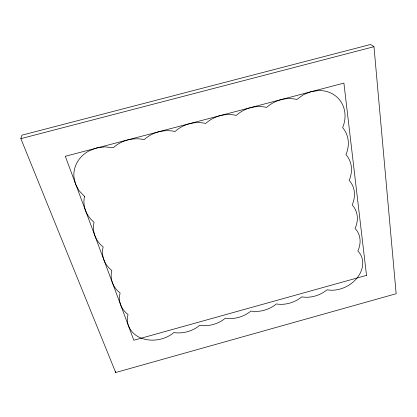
<?xml version="1.0" encoding="UTF-8"?>
<svg xmlns="http://www.w3.org/2000/svg" width="417" height="417" viewBox="0 0 417 417"><rect width="100%" height="100%" fill="white"/><g stroke="black" fill="none" stroke-linecap="round" stroke-linejoin="round"><path stroke-width="0.63" d="M20.85 138.653L21.939 135.171L370.52 44.489L373.971 46.699L396.15 293.719L115.702 372.511L20.85 138.653L373.971 46.699M115.676 371.349L115.702 372.511M84.521 196.397C82.3 206.055 86.418 216.162 94.06 222.277C91.813 231.492 95.774 241.193 103.15 246.953C100.888 255.757 104.703 265.076 111.834 270.503C109.551 278.921 113.226 287.892 120.127 293.01C117.834 301.069 121.378 309.701 128.061 314.538C124.928 324.572 131.892 334.815 141.337 338.151A27.501 21.793 -9.7 0 0 173.785 332.589A27.324 21.793 -12.3 0 0 199.597 325.385A27.188 21.767 -14.9 0 0 225.3 318.213A27.084 21.715 -17.7 0 0 250.898 311.066A27.016 21.632 -20.4 0 0 276.393 303.957A26.98 21.522 -23.1 0 0 301.783 296.868A26.98 21.392 -25.6 0 0 327.069 289.815A27.006 21.236 -28 0 0 357.187 277.821A27.006 21.236 -28 0 0 357.838 250.977A27.621 22.143 -29.2 0 0 355.065 228.469A28.273 23.097 -30.7 0 0 352.167 204.95A28.966 24.113 -32.5 0 0 349.138 180.363A29.701 25.182 -34.8 0 0 345.969 154.629A30.504 26.302 -37.8 0 0 342.649 127.659A31.374 27.475 -41.5 0 0 319.224 90.515L311.28 91.558L303.618 94.612L296.805 99.465C286.125 96.812 274.746 100.221 266.583 107.414C255.861 104.823 244.404 108.128 236.22 115.4C225.446 112.871 213.911 116.072 205.706 123.427C194.885 120.956 183.266 124.058 175.041 131.491C164.173 129.082 152.476 132.085 144.23 139.596C133.31 137.25 121.529 140.148 113.262 147.743L104.813 146.857L96.41 147.999L88.665 151.1A31.854 28.46 2.7 0 0 73.892 176.714L75.477 184.064L79.115 190.772L84.521 196.397M366.507 275.376L133.821 340.246L65.297 156.297L343.905 83.103L366.507 275.376"/></g></svg>
